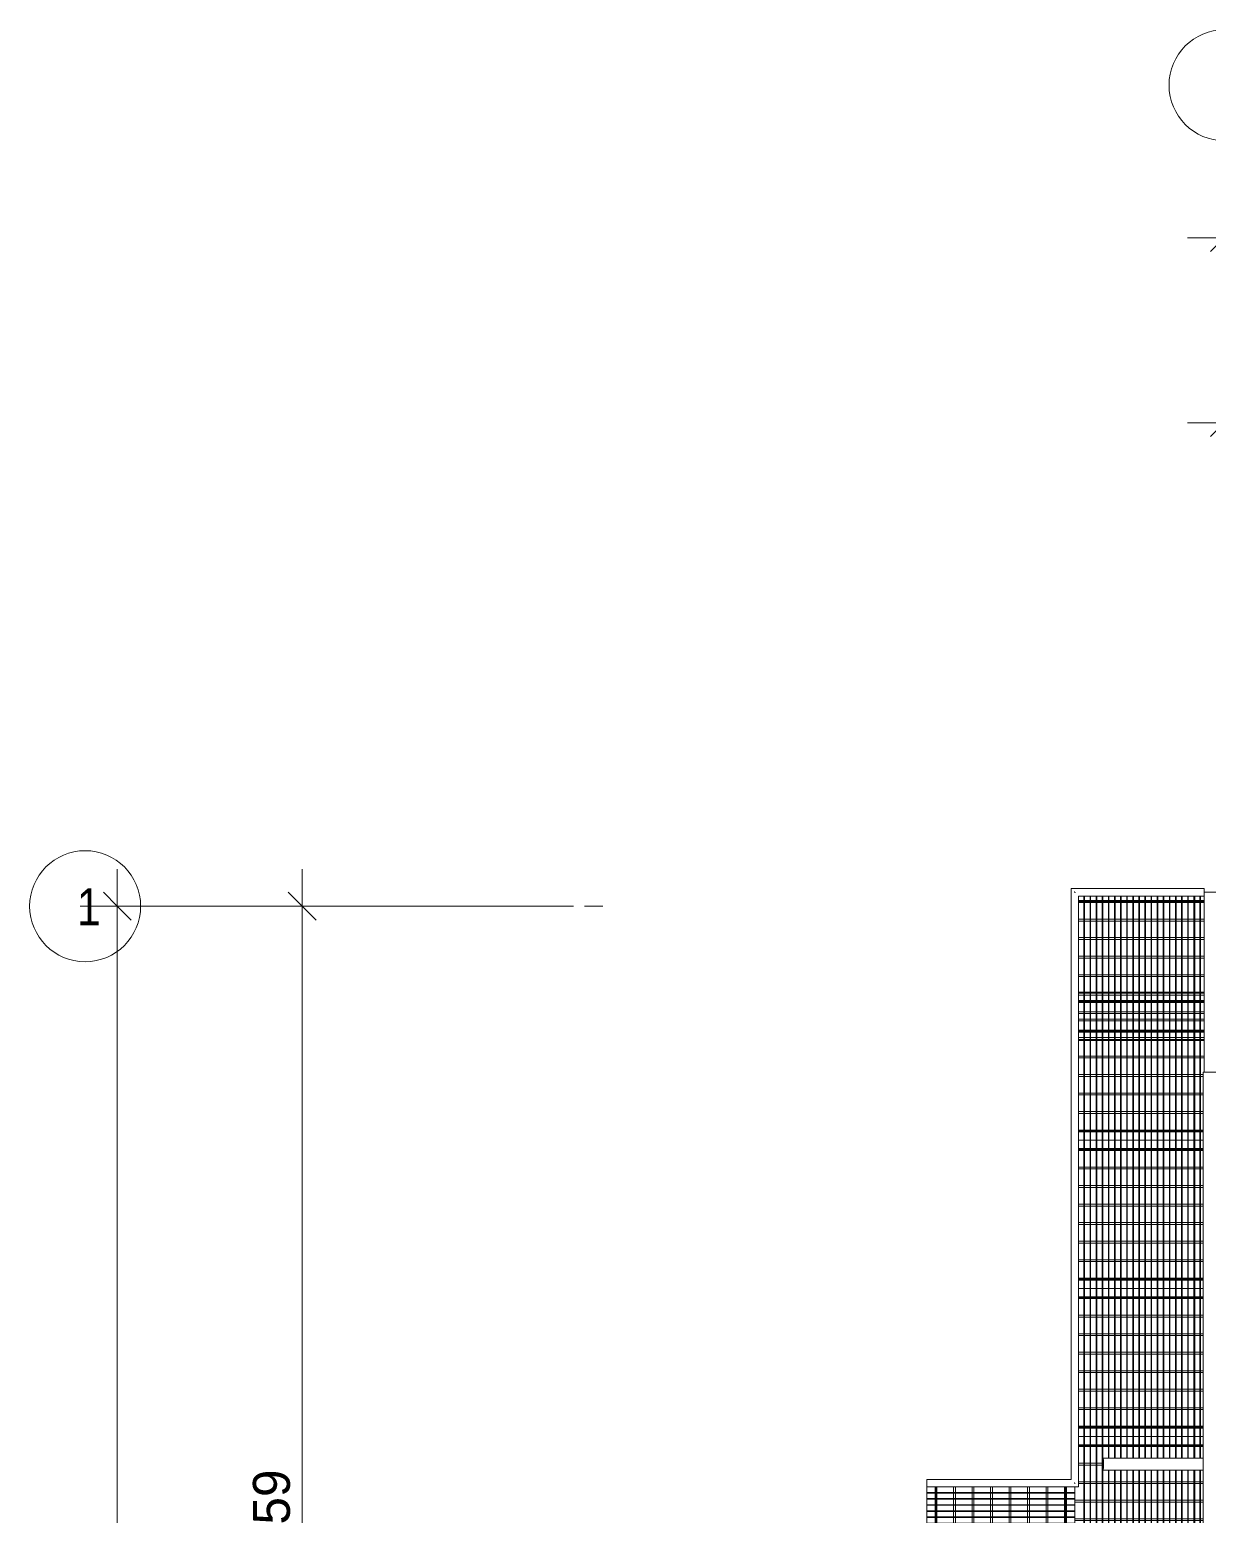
# Model space of a CAD drawing. Header units: metres. Extents: x -3 to 175, y -5 to 18.
# Drawn here: x 57.96 to 64.32, y 9.94 to 17.96 of the extents above; entities that cross this region are included whole.
import ezdxf

# ---------------------------------------------------------------- set-up
doc = ezdxf.new("R2010")
doc.units = ezdxf.units.M
doc.linetypes.add('Grid Line', pattern=[0.022225, 0.0127, -0.003175, 0.003175, -0.003175])
for name, color, linetype, lineweight in [('A-ANNO-DIMS', 7, 'Continuous', 9), ('A-ANNO-DIMS-100', 7, 'Continuous', 9), ('A-FLOR', 7, 'Continuous', 9), ('A-FLOR-HRAL', 7, 'Continuous', 9), ('A-GENM', 7, 'Continuous', 9), ('A-WALL', 7, 'Continuous', 9), ('P-PIPE', 7, 'Continuous', 9), ('S-GRID', 7, 'Continuous', 9), ('S-GRID-IDEN', 7, 'Continuous', 9)]:
    doc.layers.add(name, color=color, linetype=linetype, lineweight=lineweight)
doc.styles.add('Century Gothic_1', font='GOTHIC.TTF', dxfattribs={"height": 0.2})
doc.styles.add('Saira Condensed', font='SairaCondensed-Regular.ttf', dxfattribs={"height": 0.2})
doc.dimstyles.new('FCA_N_Cotas_E100', dxfattribs={"dimscale": 0.3048, "dimtxt": 0.208834, "dimasz": 0.492126, "dimexe": 0.656168, "dimexo": 0.656168, "dimgap": 0.032808, "dimtad": 1, "dimrnd": 0.01, "dimzin": 0, "dimdsep": 46, "dimtxsty": 'Century Gothic_1', "dimblk1": 'OBLIQUE', "dimblk2": 'OBLIQUE', "dimsah": 1, "dimcen": 0.09, "dimdle": 0.656168, "dimazin": 2, "dimtfac": 1, "dimtdec": 4, "dimtix": 1, "dimtmove": 0, "dimatfit": 3, "dimfxl": 1, "dimtvp": 1, "dimtolj": 1, "dimtzin": 0, "dimarcsym": 2})

# ---------------------------------------------------------------- blocks, each defined once
blk = doc.blocks.new('M_RVR_Grating - 0_80 x 0_70-V164-N-Cubierta 01')
at = {"layer": 'A-GENM'}
for p, q in [((0.35, 0.355), (-0.33, 0.355)), ((-0.33, 0.35), (0.35, 0.35)), ((-0.33, 0.345), (0.35, 0.345)), ((-0.3, 0.38), (-0.3, -0.4)), ((-0.3, -0.4), (-0.3, 0.38)), ((-0.297, -0.4), (-0.297, 0.38)), ((-0.267, 0.38), (-0.267, -0.4)), ((-0.264, -0.4), (-0.264, 0.38)), ((-0.234, 0.38), (-0.234, -0.4)), ((-0.231, -0.4), (-0.231, 0.38)), ((-0.201, 0.38), (-0.201, -0.4)), ((-0.198, -0.4), (-0.198, 0.38)), ((-0.168, 0.38), (-0.168, -0.4)), ((-0.165, -0.4), (-0.165, 0.38)), ((-0.135, 0.38), (-0.135, -0.4)), ((-0.132, -0.4), (-0.132, 0.38)), ((-0.102, 0.38), (-0.102, -0.4)), ((-0.099, -0.4), (-0.099, 0.38)), ((-0.069, 0.38), (-0.069, -0.4)), ((-0.066, -0.4), (-0.066, 0.38)), ((-0.036, 0.38), (-0.036, -0.4)), ((-0.033, -0.4), (-0.033, 0.38)), ((-0.003, 0.38), (-0.003, -0.4)), ((0, -0.4), (0, 0.38)), ((0.03, 0.38), (0.03, -0.4)), ((0.033, -0.4), (0.033, 0.38)), ((0.063, 0.38), (0.063, -0.4)), ((0.066, -0.4), (0.066, 0.38)), ((0.096, 0.38), (0.096, -0.4)), ((0.099, -0.4), (0.099, 0.38)), ((0.129, 0.38), (0.129, -0.4)), ((0.132, -0.4), (0.132, 0.38)), ((0.162, 0.38), (0.162, -0.4)), ((0.165, -0.4), (0.165, 0.38)), ((0.195, 0.38), (0.195, -0.4)), ((0.198, -0.4), (0.198, 0.38)), ((0.228, 0.38), (0.228, -0.4)), ((0.231, -0.4), (0.231, 0.38)), ((0.261, 0.38), (0.261, -0.4)), ((0.264, -0.4), (0.264, 0.38)), ((0.294, 0.38), (0.294, -0.4)), ((0.297, -0.4), (0.297, 0.38)), ((0.3, 0.38), (0.3, -0.4)), ((0.327, 0.38), (0.327, -0.4)), ((0.33, -0.4), (0.33, 0.38)), ((0.35, -0.4), (0.35, 0.38)), ((0.35, 0.35), (0.35, 0.38)), ((0.35, 0.255), (-0.33, 0.255)), ((-0.33, 0.245), (0.35, 0.245)), ((0.35, 0.155), (-0.33, 0.155)), ((-0.33, 0.145), (0.35, 0.145)), ((0.35, 0.055), (-0.33, 0.055)), ((-0.33, 0.045), (0.35, 0.045)), ((0.35, -0.045), (-0.33, -0.045)), ((-0.33, -0.055), (0.35, -0.055)), ((0.35, -0.145), (-0.33, -0.145)), ((-0.33, -0.155), (0.35, -0.155)), ((0.35, -0.245), (-0.33, -0.245)), ((-0.33, -0.255), (0.35, -0.255)), ((0.35, -0.345), (-0.33, -0.345)), ((0.35, -0.35), (-0.33, -0.35)), ((-0.33, -0.355), (0.35, -0.355)), ((-0.33, -0.4), (-0.3, -0.4)), ((-0.33, -0.4), (0.35, -0.4)), ((-0.3, -0.4), (-0.297, -0.4)), ((-0.267, -0.4), (-0.264, -0.4)), ((-0.234, -0.4), (-0.231, -0.4)), ((-0.201, -0.4), (-0.198, -0.4)), ((-0.168, -0.4), (-0.165, -0.4)), ((-0.135, -0.4), (-0.132, -0.4)), ((-0.102, -0.4), (-0.099, -0.4)), ((-0.069, -0.4), (-0.066, -0.4)), ((-0.036, -0.4), (-0.033, -0.4)), ((-0.003, -0.4), (0, -0.4)), ((0.03, -0.4), (0.033, -0.4)), ((0.063, -0.4), (0.066, -0.4)), ((0.096, -0.4), (0.099, -0.4)), ((0.129, -0.4), (0.132, -0.4)), ((0.162, -0.4), (0.165, -0.4)), ((0.195, -0.4), (0.198, -0.4)), ((0.228, -0.4), (0.231, -0.4)), ((0.261, -0.4), (0.264, -0.4)), ((0.294, -0.4), (0.297, -0.4)), ((0.3, -0.4), (0.35, -0.4)), ((0.327, -0.4), (0.33, -0.4)), ((0.35, -0.4), (0.35, -0.35))]:
    blk.add_line(p, q, dxfattribs=at)
blk = doc.blocks.new('M_RVR_Grating - 0_80 x 0_70-V165-N-Cubierta 01')
at = {"layer": 'A-GENM'}
for p, q in [((-0.3, 0.4), (-0.33, 0.4)), ((0.35, 0.4), (-0.33, 0.4)), ((0.35, 0.355), (-0.33, 0.355)), ((-0.33, 0.35), (0.35, 0.35)), ((-0.33, 0.345), (0.35, 0.345)), ((-0.297, 0.4), (-0.3, 0.4)), ((-0.3, 0.4), (-0.3, -0.4)), ((-0.3, -0.4), (-0.3, 0.4)), ((-0.297, -0.4), (-0.297, 0.4)), ((-0.264, 0.4), (-0.267, 0.4)), ((-0.267, 0.4), (-0.267, -0.4)), ((-0.264, -0.4), (-0.264, 0.4)), ((-0.231, 0.4), (-0.234, 0.4)), ((-0.234, 0.4), (-0.234, -0.4)), ((-0.231, -0.4), (-0.231, 0.4)), ((-0.198, 0.4), (-0.201, 0.4)), ((-0.201, 0.4), (-0.201, -0.4)), ((-0.198, -0.4), (-0.198, 0.4)), ((-0.165, 0.4), (-0.168, 0.4)), ((-0.168, 0.4), (-0.168, -0.4)), ((-0.165, -0.4), (-0.165, 0.4)), ((-0.132, 0.4), (-0.135, 0.4)), ((-0.135, 0.4), (-0.135, -0.4)), ((-0.132, -0.4), (-0.132, 0.4)), ((-0.099, 0.4), (-0.102, 0.4)), ((-0.102, 0.4), (-0.102, -0.4)), ((-0.099, -0.4), (-0.099, 0.4)), ((-0.066, 0.4), (-0.069, 0.4)), ((-0.069, 0.4), (-0.069, -0.4)), ((-0.066, -0.4), (-0.066, 0.4)), ((-0.033, 0.4), (-0.036, 0.4)), ((-0.036, 0.4), (-0.036, -0.4)), ((-0.033, -0.4), (-0.033, 0.4)), ((0, 0.4), (-0.003, 0.4)), ((-0.003, 0.4), (-0.003, -0.4)), ((0, -0.4), (0, 0.4)), ((0.033, 0.4), (0.03, 0.4)), ((0.03, 0.4), (0.03, -0.4)), ((0.033, -0.4), (0.033, 0.4)), ((0.066, 0.4), (0.063, 0.4)), ((0.063, 0.4), (0.063, -0.4)), ((0.066, -0.4), (0.066, 0.4)), ((0.099, 0.4), (0.096, 0.4)), ((0.096, 0.4), (0.096, -0.4)), ((0.099, -0.4), (0.099, 0.4)), ((0.132, 0.4), (0.129, 0.4)), ((0.129, 0.4), (0.129, -0.4)), ((0.132, -0.4), (0.132, 0.4)), ((0.165, 0.4), (0.162, 0.4)), ((0.162, 0.4), (0.162, -0.4)), ((0.165, -0.4), (0.165, 0.4)), ((0.198, 0.4), (0.195, 0.4)), ((0.195, 0.4), (0.195, -0.4)), ((0.198, -0.4), (0.198, 0.4)), ((0.231, 0.4), (0.228, 0.4)), ((0.228, 0.4), (0.228, -0.4)), ((0.231, -0.4), (0.231, 0.4)), ((0.264, 0.4), (0.261, 0.4)), ((0.261, 0.4), (0.261, -0.4)), ((0.264, -0.4), (0.264, 0.4)), ((0.297, 0.4), (0.294, 0.4)), ((0.294, 0.4), (0.294, -0.4)), ((0.297, -0.4), (0.297, 0.4)), ((0.35, 0.4), (0.3, 0.4)), ((0.3, 0.4), (0.3, -0.4)), ((0.33, 0.4), (0.327, 0.4)), ((0.327, 0.4), (0.327, -0.4)), ((0.33, -0.4), (0.33, 0.4)), ((0.35, -0.0324), (0.35, 0.4)), ((0.35, 0.35), (0.35, 0.4)), ((0.35, 0.255), (-0.33, 0.255)), ((-0.33, 0.245), (0.35, 0.245)), ((0.35, 0.155), (-0.33, 0.155)), ((-0.33, 0.145), (0.35, 0.145)), ((0.35, 0.055), (-0.33, 0.055)), ((-0.33, 0.045), (0.35, 0.045)), ((0.3449, -0.045), (-0.33, -0.045)), ((-0.33, -0.055), (0.3449, -0.055)), ((0.3449, -0.145), (-0.33, -0.145)), ((-0.33, -0.155), (0.3449, -0.155)), ((0.3449, -0.245), (-0.33, -0.245)), ((-0.33, -0.255), (0.3449, -0.255)), ((0.3449, -0.345), (-0.33, -0.345)), ((0.3449, -0.35), (-0.33, -0.35)), ((-0.33, -0.355), (0.3449, -0.355)), ((-0.33, -0.4), (-0.3, -0.4)), ((-0.33, -0.4), (0.3449, -0.4)), ((-0.3, -0.4), (-0.297, -0.4)), ((-0.267, -0.4), (-0.264, -0.4)), ((-0.234, -0.4), (-0.231, -0.4)), ((-0.201, -0.4), (-0.198, -0.4)), ((-0.168, -0.4), (-0.165, -0.4)), ((-0.135, -0.4), (-0.132, -0.4)), ((-0.102, -0.4), (-0.099, -0.4)), ((-0.069, -0.4), (-0.066, -0.4)), ((-0.036, -0.4), (-0.033, -0.4)), ((-0.003, -0.4), (0, -0.4)), ((0.03, -0.4), (0.033, -0.4)), ((0.063, -0.4), (0.066, -0.4)), ((0.096, -0.4), (0.099, -0.4)), ((0.129, -0.4), (0.132, -0.4)), ((0.162, -0.4), (0.165, -0.4)), ((0.195, -0.4), (0.198, -0.4)), ((0.228, -0.4), (0.231, -0.4)), ((0.261, -0.4), (0.264, -0.4)), ((0.294, -0.4), (0.297, -0.4)), ((0.3, -0.4), (0.3449, -0.4)), ((0.327, -0.4), (0.33, -0.4))]:
    blk.add_line(p, q, dxfattribs=at)
blk = doc.blocks.new('M_RVR_Grating - 0_80 x 0_70-V157-N-Cubierta 01')
at = {"layer": 'A-GENM'}
for p, q in [((-0.3, 0.4), (-0.33, 0.4)), ((0.3449, 0.4), (-0.33, 0.4)), ((0.3449, 0.355), (-0.33, 0.355)), ((-0.33, 0.35), (0.3449, 0.35)), ((-0.33, 0.345), (0.3449, 0.345)), ((-0.3, 0.4), (-0.3, -0.4)), ((-0.297, 0.4), (-0.3, 0.4)), ((-0.3, -0.4), (-0.3, 0.4)), ((-0.297, -0.4), (-0.297, 0.4)), ((-0.267, 0.4), (-0.267, -0.4)), ((-0.264, 0.4), (-0.267, 0.4)), ((-0.264, -0.4), (-0.264, 0.4)), ((-0.234, 0.4), (-0.234, -0.4)), ((-0.231, 0.4), (-0.234, 0.4)), ((-0.231, -0.4), (-0.231, 0.4)), ((-0.201, 0.4), (-0.201, -0.4)), ((-0.198, 0.4), (-0.201, 0.4)), ((-0.198, -0.4), (-0.198, 0.4)), ((-0.168, 0.4), (-0.168, -0.4)), ((-0.165, 0.4), (-0.168, 0.4)), ((-0.165, -0.4), (-0.165, 0.4)), ((-0.135, 0.4), (-0.135, -0.4)), ((-0.132, 0.4), (-0.135, 0.4)), ((-0.132, -0.4), (-0.132, 0.4)), ((-0.102, 0.4), (-0.102, -0.4)), ((-0.099, 0.4), (-0.102, 0.4)), ((-0.099, -0.4), (-0.099, 0.4)), ((-0.069, 0.4), (-0.069, -0.4)), ((-0.066, 0.4), (-0.069, 0.4)), ((-0.066, -0.4), (-0.066, 0.4)), ((-0.036, 0.4), (-0.036, -0.4)), ((-0.033, 0.4), (-0.036, 0.4)), ((-0.033, -0.4), (-0.033, 0.4)), ((-0.003, 0.4), (-0.003, -0.4)), ((0, 0.4), (-0.003, 0.4)), ((0, -0.4), (0, 0.4)), ((0.03, 0.4), (0.03, -0.4)), ((0.033, 0.4), (0.03, 0.4)), ((0.033, -0.4), (0.033, 0.4)), ((0.063, 0.4), (0.063, -0.4)), ((0.066, 0.4), (0.063, 0.4)), ((0.066, -0.4), (0.066, 0.4)), ((0.096, 0.4), (0.096, -0.4)), ((0.099, 0.4), (0.096, 0.4)), ((0.099, -0.4), (0.099, 0.4)), ((0.129, 0.4), (0.129, -0.4)), ((0.132, 0.4), (0.129, 0.4)), ((0.132, -0.4), (0.132, 0.4)), ((0.162, 0.4), (0.162, -0.4)), ((0.165, 0.4), (0.162, 0.4)), ((0.165, -0.4), (0.165, 0.4)), ((0.195, 0.4), (0.195, -0.4)), ((0.198, 0.4), (0.195, 0.4)), ((0.198, -0.4), (0.198, 0.4)), ((0.228, 0.4), (0.228, -0.4)), ((0.231, 0.4), (0.228, 0.4)), ((0.231, -0.4), (0.231, 0.4)), ((0.261, 0.4), (0.261, -0.4)), ((0.264, 0.4), (0.261, 0.4)), ((0.264, -0.4), (0.264, 0.4)), ((0.294, 0.4), (0.294, -0.4)), ((0.297, 0.4), (0.294, 0.4)), ((0.297, -0.4), (0.297, 0.4)), ((0.3, 0.4), (0.3, -0.4)), ((0.3449, 0.4), (0.3, 0.4)), ((0.327, 0.4), (0.327, -0.4)), ((0.33, 0.4), (0.327, 0.4)), ((0.33, -0.4), (0.33, 0.4)), ((0.3449, 0.255), (-0.33, 0.255)), ((-0.33, 0.245), (0.3449, 0.245)), ((0.3449, 0.155), (-0.33, 0.155)), ((-0.33, 0.145), (0.3449, 0.145)), ((0.3449, 0.055), (-0.33, 0.055)), ((-0.33, 0.045), (0.3449, 0.045)), ((0.3449, -0.045), (-0.33, -0.045)), ((-0.33, -0.055), (0.3449, -0.055)), ((0.3449, -0.145), (-0.33, -0.145)), ((-0.33, -0.155), (0.3449, -0.155)), ((0.3449, -0.245), (-0.33, -0.245)), ((-0.33, -0.255), (0.3449, -0.255)), ((0.3449, -0.345), (-0.33, -0.345)), ((0.3449, -0.35), (-0.33, -0.35)), ((-0.33, -0.355), (0.3449, -0.355)), ((-0.33, -0.4), (-0.3, -0.4)), ((-0.33, -0.4), (0.3449, -0.4)), ((-0.3, -0.4), (-0.297, -0.4)), ((-0.267, -0.4), (-0.264, -0.4)), ((-0.234, -0.4), (-0.231, -0.4)), ((-0.201, -0.4), (-0.198, -0.4)), ((-0.168, -0.4), (-0.165, -0.4)), ((-0.135, -0.4), (-0.132, -0.4)), ((-0.102, -0.4), (-0.099, -0.4)), ((-0.069, -0.4), (-0.066, -0.4)), ((-0.036, -0.4), (-0.033, -0.4)), ((-0.003, -0.4), (0, -0.4)), ((0.03, -0.4), (0.033, -0.4)), ((0.063, -0.4), (0.066, -0.4)), ((0.096, -0.4), (0.099, -0.4)), ((0.129, -0.4), (0.132, -0.4)), ((0.162, -0.4), (0.165, -0.4)), ((0.195, -0.4), (0.198, -0.4)), ((0.228, -0.4), (0.231, -0.4)), ((0.261, -0.4), (0.264, -0.4)), ((0.294, -0.4), (0.297, -0.4)), ((0.3, -0.4), (0.3449, -0.4)), ((0.327, -0.4), (0.33, -0.4))]:
    blk.add_line(p, q, dxfattribs=at)
blk = doc.blocks.new('M_RVR_Grating - 0_80 x 0_70-V166-N-Cubierta 01')
at = {"layer": 'A-GENM'}
for p, q in [((-0.3, 0.4), (-0.33, 0.4)), ((0.3449, 0.4), (-0.33, 0.4)), ((0.3449, 0.355), (-0.33, 0.355)), ((-0.33, 0.35), (0.3449, 0.35)), ((-0.33, 0.345), (0.3449, 0.345)), ((-0.3, 0.4), (-0.3, -0.4)), ((-0.297, 0.4), (-0.3, 0.4)), ((-0.3, -0.4), (-0.3, 0.4)), ((-0.297, -0.4), (-0.297, 0.4)), ((-0.267, 0.4), (-0.267, -0.4)), ((-0.264, 0.4), (-0.267, 0.4)), ((-0.264, -0.4), (-0.264, 0.4)), ((-0.234, 0.4), (-0.234, -0.4)), ((-0.231, 0.4), (-0.234, 0.4)), ((-0.231, -0.4), (-0.231, 0.4)), ((-0.201, 0.4), (-0.201, -0.4)), ((-0.198, 0.4), (-0.201, 0.4)), ((-0.198, 0.2775), (-0.198, 0.4)), ((-0.168, 0.4), (-0.168, 0.2823)), ((-0.165, 0.4), (-0.168, 0.4)), ((-0.165, 0.2822), (-0.165, 0.4)), ((-0.135, 0.4), (-0.135, 0.2822)), ((-0.132, 0.4), (-0.135, 0.4)), ((-0.132, 0.2822), (-0.132, 0.4)), ((-0.102, 0.4), (-0.102, 0.2821)), ((-0.099, 0.4), (-0.102, 0.4)), ((-0.099, 0.2819), (-0.099, 0.4)), ((-0.069, 0.4), (-0.069, 0.282)), ((-0.066, 0.4), (-0.069, 0.4)), ((-0.066, 0.282), (-0.066, 0.4)), ((-0.036, 0.4), (-0.036, 0.2821)), ((-0.033, 0.4), (-0.036, 0.4)), ((-0.033, 0.2821), (-0.033, 0.4)), ((-0.003, 0.4), (-0.003, 0.2822)), ((0, 0.4), (-0.003, 0.4)), ((0, 0.2822), (0, 0.4)), ((0.03, 0.4), (0.03, 0.2822)), ((0.033, 0.4), (0.03, 0.4)), ((0.033, 0.2822), (0.033, 0.4)), ((0.063, 0.4), (0.063, 0.2821)), ((0.066, 0.4), (0.063, 0.4)), ((0.066, 0.2821), (0.066, 0.4)), ((0.096, 0.4), (0.096, 0.2818)), ((0.099, 0.4), (0.096, 0.4)), ((0.099, 0.2818), (0.099, 0.4)), ((0.129, 0.4), (0.129, 0.2819)), ((0.132, 0.4), (0.129, 0.4)), ((0.132, 0.282), (0.132, 0.4)), ((0.162, 0.4), (0.162, 0.2821)), ((0.165, 0.4), (0.162, 0.4)), ((0.165, 0.2821), (0.165, 0.4)), ((0.195, 0.4), (0.195, 0.2822)), ((0.198, 0.4), (0.195, 0.4)), ((0.198, 0.2822), (0.198, 0.4)), ((0.228, 0.4), (0.228, 0.2823)), ((0.231, 0.4), (0.228, 0.4)), ((0.231, 0.2823), (0.231, 0.4)), ((0.261, 0.4), (0.261, 0.2821)), ((0.264, 0.4), (0.261, 0.4)), ((0.264, 0.2821), (0.264, 0.4)), ((0.294, 0.4), (0.294, 0.2823)), ((0.297, 0.4), (0.294, 0.4)), ((0.297, 0.2823), (0.297, 0.4)), ((0.3, 0.4), (0.3, 0.2823)), ((0.3449, 0.4), (0.3, 0.4)), ((0.327, 0.4), (0.327, 0.2823)), ((0.33, 0.4), (0.327, 0.4)), ((0.33, 0.2823), (0.33, 0.4)), ((-0.1996, 0.255), (-0.33, 0.255)), ((-0.33, 0.245), (-0.1997, 0.245)), ((-0.198, -0.4), (-0.198, 0.2228)), ((-0.168, 0.2174), (-0.168, -0.4)), ((-0.165, -0.4), (-0.165, 0.2174)), ((-0.135, 0.2174), (-0.135, -0.4)), ((-0.132, -0.4), (-0.132, 0.2175)), ((-0.102, 0.2175), (-0.102, -0.4)), ((-0.099, -0.4), (-0.099, 0.2175)), ((-0.069, 0.2178), (-0.069, -0.4)), ((-0.066, -0.4), (-0.066, 0.2178)), ((-0.036, 0.2177), (-0.036, -0.4)), ((-0.033, -0.4), (-0.033, 0.2177)), ((-0.003, 0.2177), (-0.003, -0.4)), ((0, -0.4), (0, 0.2177)), ((0.03, 0.2174), (0.03, -0.4)), ((0.033, -0.4), (0.033, 0.2174)), ((0.063, 0.2177), (0.063, -0.4)), ((0.066, -0.4), (0.066, 0.2177)), ((0.096, 0.2177), (0.096, -0.4)), ((0.099, -0.4), (0.099, 0.2177)), ((0.129, 0.2179), (0.129, -0.4)), ((0.132, -0.4), (0.132, 0.218)), ((0.162, 0.2177), (0.162, -0.4)), ((0.165, -0.4), (0.165, 0.2177)), ((0.195, 0.2176), (0.195, -0.4)), ((0.198, -0.4), (0.198, 0.2176)), ((0.228, 0.2175), (0.228, -0.4)), ((0.231, -0.4), (0.231, 0.2175)), ((0.261, 0.2175), (0.261, -0.4)), ((0.264, -0.4), (0.264, 0.2175)), ((0.294, 0.2175), (0.294, -0.4)), ((0.297, -0.4), (0.297, 0.2175)), ((0.3, 0.2175), (0.3, -0.4)), ((0.327, 0.2176), (0.327, -0.4)), ((0.33, -0.4), (0.33, 0.2176)), ((-0.35, 0.127), (-0.35, -0.4)), ((0.3449, 0.155), (-0.33, 0.155)), ((-0.33, 0.145), (0.3449, 0.145)), ((0.3449, 0.055), (-0.35, 0.055)), ((-0.35, 0.045), (0.3449, 0.045)), ((0.3449, -0.045), (-0.35, -0.045)), ((-0.35, -0.055), (0.3449, -0.055)), ((0.3449, -0.145), (-0.35, -0.145)), ((-0.35, -0.155), (0.3449, -0.155)), ((0.3449, -0.245), (-0.35, -0.245)), ((-0.35, -0.255), (0.3449, -0.255)), ((0.3449, -0.345), (-0.35, -0.345)), ((0.3449, -0.35), (-0.35, -0.35)), ((-0.35, -0.35), (-0.35, -0.4)), ((-0.35, -0.355), (0.3449, -0.355)), ((-0.35, -0.4), (-0.3, -0.4)), ((-0.35, -0.4), (0.3449, -0.4)), ((-0.3, -0.4), (-0.297, -0.4)), ((-0.267, -0.4), (-0.264, -0.4)), ((-0.234, -0.4), (-0.231, -0.4)), ((-0.201, -0.4), (-0.198, -0.4)), ((-0.168, -0.4), (-0.165, -0.4)), ((-0.135, -0.4), (-0.132, -0.4)), ((-0.102, -0.4), (-0.099, -0.4)), ((-0.069, -0.4), (-0.066, -0.4)), ((-0.036, -0.4), (-0.033, -0.4)), ((-0.003, -0.4), (0, -0.4)), ((0.03, -0.4), (0.033, -0.4)), ((0.063, -0.4), (0.066, -0.4)), ((0.096, -0.4), (0.099, -0.4)), ((0.129, -0.4), (0.132, -0.4)), ((0.162, -0.4), (0.165, -0.4)), ((0.195, -0.4), (0.198, -0.4)), ((0.228, -0.4), (0.231, -0.4)), ((0.261, -0.4), (0.264, -0.4)), ((0.294, -0.4), (0.297, -0.4)), ((0.3, -0.4), (0.3449, -0.4)), ((0.327, -0.4), (0.33, -0.4))]:
    blk.add_line(p, q, dxfattribs=at)
blk = doc.blocks.new('M_RVR_Grating - 0_80 x 0_70-V167-N-Cubierta 01')
at = {"layer": 'A-GENM'}
for p, q in [((-0.3, 0.4), (-0.33, 0.4)), ((0.3449, 0.4), (-0.33, 0.4)), ((0.3449, 0.355), (-0.33, 0.355)), ((-0.33, 0.35), (0.3449, 0.35)), ((-0.33, 0.345), (0.3449, 0.345)), ((-0.297, 0.4), (-0.3, 0.4)), ((-0.3, 0.4), (-0.3, -0.4)), ((-0.3, -0.4), (-0.3, 0.4)), ((-0.297, -0.4), (-0.297, 0.4)), ((-0.264, 0.4), (-0.267, 0.4)), ((-0.267, 0.4), (-0.267, -0.4)), ((-0.264, -0.4), (-0.264, 0.4)), ((-0.231, 0.4), (-0.234, 0.4)), ((-0.234, 0.4), (-0.234, -0.4)), ((-0.231, -0.4), (-0.231, 0.4)), ((-0.198, 0.4), (-0.201, 0.4)), ((-0.201, 0.4), (-0.201, -0.4)), ((-0.198, -0.4), (-0.198, 0.4)), ((-0.165, 0.4), (-0.168, 0.4)), ((-0.168, 0.4), (-0.168, -0.4)), ((-0.165, -0.4), (-0.165, 0.4)), ((-0.132, 0.4), (-0.135, 0.4)), ((-0.135, 0.4), (-0.135, -0.4)), ((-0.132, -0.4), (-0.132, 0.4)), ((-0.099, 0.4), (-0.102, 0.4)), ((-0.102, 0.4), (-0.102, -0.4)), ((-0.099, -0.4), (-0.099, 0.4)), ((-0.066, 0.4), (-0.069, 0.4)), ((-0.069, 0.4), (-0.069, -0.4)), ((-0.066, -0.4), (-0.066, 0.4)), ((-0.033, 0.4), (-0.036, 0.4)), ((-0.036, 0.4), (-0.036, -0.4)), ((-0.033, -0.4), (-0.033, 0.4)), ((0, 0.4), (-0.003, 0.4)), ((-0.003, 0.4), (-0.003, -0.4)), ((0, -0.4), (0, 0.4)), ((0.033, 0.4), (0.03, 0.4)), ((0.03, 0.4), (0.03, -0.4)), ((0.033, -0.4), (0.033, 0.4)), ((0.066, 0.4), (0.063, 0.4)), ((0.063, 0.4), (0.063, -0.4)), ((0.066, -0.4), (0.066, 0.4)), ((0.099, 0.4), (0.096, 0.4)), ((0.096, 0.4), (0.096, -0.4)), ((0.099, -0.4), (0.099, 0.4)), ((0.132, 0.4), (0.129, 0.4)), ((0.129, 0.4), (0.129, -0.4)), ((0.132, -0.4), (0.132, 0.4)), ((0.165, 0.4), (0.162, 0.4)), ((0.162, 0.4), (0.162, -0.4)), ((0.165, -0.4), (0.165, 0.4)), ((0.198, 0.4), (0.195, 0.4)), ((0.195, 0.4), (0.195, -0.4)), ((0.198, -0.4), (0.198, 0.4)), ((0.231, 0.4), (0.228, 0.4)), ((0.228, 0.4), (0.228, -0.4)), ((0.231, -0.4), (0.231, 0.4)), ((0.264, 0.4), (0.261, 0.4)), ((0.261, 0.4), (0.261, -0.4)), ((0.264, -0.4), (0.264, 0.4)), ((0.297, 0.4), (0.294, 0.4)), ((0.294, 0.4), (0.294, -0.4)), ((0.297, -0.4), (0.297, 0.4)), ((0.3449, 0.4), (0.3, 0.4)), ((0.3, 0.4), (0.3, -0.4)), ((0.33, 0.4), (0.327, 0.4)), ((0.327, 0.4), (0.327, -0.4)), ((0.33, -0.4), (0.33, 0.4)), ((0.3449, 0.255), (-0.33, 0.255)), ((-0.33, 0.245), (0.3449, 0.245)), ((0.3449, 0.155), (-0.33, 0.155)), ((-0.33, 0.145), (0.3449, 0.145)), ((0.3449, 0.055), (-0.33, 0.055)), ((-0.33, 0.045), (0.3449, 0.045)), ((0.3449, -0.045), (-0.33, -0.045)), ((-0.33, -0.055), (0.3449, -0.055)), ((0.3449, -0.145), (-0.33, -0.145)), ((-0.33, -0.155), (0.3449, -0.155)), ((0.3449, -0.245), (-0.33, -0.245)), ((-0.33, -0.255), (0.3449, -0.255)), ((0.3449, -0.345), (-0.33, -0.345)), ((0.3449, -0.35), (-0.33, -0.35)), ((-0.33, -0.355), (0.3449, -0.355)), ((-0.33, -0.4), (-0.3, -0.4)), ((-0.33, -0.4), (0.3449, -0.4)), ((-0.3, -0.4), (-0.297, -0.4)), ((-0.267, -0.4), (-0.264, -0.4)), ((-0.234, -0.4), (-0.231, -0.4)), ((-0.201, -0.4), (-0.198, -0.4)), ((-0.168, -0.4), (-0.165, -0.4)), ((-0.135, -0.4), (-0.132, -0.4)), ((-0.102, -0.4), (-0.099, -0.4)), ((-0.069, -0.4), (-0.066, -0.4)), ((-0.036, -0.4), (-0.033, -0.4)), ((-0.003, -0.4), (0, -0.4)), ((0.03, -0.4), (0.033, -0.4)), ((0.063, -0.4), (0.066, -0.4)), ((0.096, -0.4), (0.099, -0.4)), ((0.129, -0.4), (0.132, -0.4)), ((0.162, -0.4), (0.165, -0.4)), ((0.195, -0.4), (0.198, -0.4)), ((0.228, -0.4), (0.231, -0.4)), ((0.261, -0.4), (0.264, -0.4)), ((0.294, -0.4), (0.297, -0.4)), ((0.3, -0.4), (0.3449, -0.4)), ((0.327, -0.4), (0.33, -0.4))]:
    blk.add_line(p, q, dxfattribs=at)
blk = doc.blocks.new('M_RVR_Grating - 0_80 x 0_70-V173-N-Cubierta 01')
at = {"layer": 'A-GENM'}
for p, q in [((-0.3, 0.4), (-0.33, 0.4)), ((0.35, 0.4), (-0.33, 0.4)), ((0.35, 0.355), (-0.33, 0.355)), ((-0.33, 0.35), (0.35, 0.35)), ((-0.33, 0.345), (0.35, 0.345)), ((-0.297, 0.4), (-0.3, 0.4)), ((-0.3, 0.4), (-0.3, -0.4)), ((-0.3, -0.4), (-0.3, 0.4)), ((-0.297, -0.4), (-0.297, 0.4)), ((-0.264, 0.4), (-0.267, 0.4)), ((-0.267, 0.4), (-0.267, -0.4)), ((-0.264, -0.4), (-0.264, 0.4)), ((-0.231, 0.4), (-0.234, 0.4)), ((-0.234, 0.4), (-0.234, -0.4)), ((-0.231, -0.4), (-0.231, 0.4)), ((-0.198, 0.4), (-0.201, 0.4)), ((-0.201, 0.4), (-0.201, -0.4)), ((-0.198, -0.4), (-0.198, 0.4)), ((-0.165, 0.4), (-0.168, 0.4)), ((-0.168, 0.4), (-0.168, -0.4)), ((-0.165, -0.4), (-0.165, 0.4)), ((-0.132, 0.4), (-0.135, 0.4)), ((-0.135, 0.4), (-0.135, -0.4)), ((-0.132, -0.4), (-0.132, 0.4)), ((-0.099, 0.4), (-0.102, 0.4)), ((-0.102, 0.4), (-0.102, -0.4)), ((-0.099, -0.4), (-0.099, 0.4)), ((-0.066, 0.4), (-0.069, 0.4)), ((-0.069, 0.4), (-0.069, -0.4)), ((-0.066, -0.4), (-0.066, 0.4)), ((-0.033, 0.4), (-0.036, 0.4)), ((-0.036, 0.4), (-0.036, -0.4)), ((-0.033, -0.4), (-0.033, 0.4)), ((0, 0.4), (-0.003, 0.4)), ((-0.003, 0.4), (-0.003, -0.4)), ((0, -0.4), (0, 0.4)), ((0.033, 0.4), (0.03, 0.4)), ((0.03, 0.4), (0.03, -0.4)), ((0.033, -0.4), (0.033, 0.4)), ((0.066, 0.4), (0.063, 0.4)), ((0.063, 0.4), (0.063, -0.4)), ((0.066, -0.4), (0.066, 0.4)), ((0.099, 0.4), (0.096, 0.4)), ((0.096, 0.4), (0.096, -0.4)), ((0.099, -0.4), (0.099, 0.4)), ((0.132, 0.4), (0.129, 0.4)), ((0.129, 0.4), (0.129, -0.4)), ((0.132, -0.4), (0.132, 0.4)), ((0.165, 0.4), (0.162, 0.4)), ((0.162, 0.4), (0.162, -0.4)), ((0.165, -0.4), (0.165, 0.4)), ((0.198, 0.4), (0.195, 0.4)), ((0.195, 0.4), (0.195, -0.4)), ((0.198, -0.4), (0.198, 0.4)), ((0.231, 0.4), (0.228, 0.4)), ((0.228, 0.4), (0.228, -0.4)), ((0.231, -0.4), (0.231, 0.4)), ((0.264, 0.4), (0.261, 0.4)), ((0.261, 0.4), (0.261, -0.4)), ((0.264, -0.4), (0.264, 0.4)), ((0.297, 0.4), (0.294, 0.4)), ((0.294, 0.4), (0.294, -0.4)), ((0.297, -0.4), (0.297, 0.4)), ((0.35, 0.4), (0.3, 0.4)), ((0.3, 0.4), (0.3, -0.4)), ((0.33, 0.4), (0.327, 0.4)), ((0.327, 0.4), (0.327, -0.4)), ((0.33, -0.4), (0.33, 0.4)), ((0.35, -0.4), (0.35, 0.4)), ((0.35, 0.35), (0.35, 0.4)), ((0.35, 0.255), (-0.33, 0.255)), ((-0.33, 0.245), (0.35, 0.245)), ((0.35, 0.155), (-0.33, 0.155)), ((-0.33, 0.145), (0.35, 0.145)), ((0.35, 0.055), (-0.33, 0.055)), ((-0.33, 0.045), (0.35, 0.045)), ((0.35, -0.045), (-0.33, -0.045)), ((-0.33, -0.055), (0.35, -0.055)), ((0.35, -0.145), (-0.33, -0.145)), ((-0.33, -0.155), (0.35, -0.155)), ((0.35, -0.245), (-0.33, -0.245)), ((-0.33, -0.255), (0.35, -0.255)), ((0.35, -0.345), (-0.33, -0.345)), ((0.35, -0.35), (-0.33, -0.35)), ((-0.33, -0.355), (0.35, -0.355)), ((-0.33, -0.4), (-0.3, -0.4)), ((-0.33, -0.4), (0.35, -0.4)), ((-0.3, -0.4), (-0.297, -0.4)), ((-0.267, -0.4), (-0.264, -0.4)), ((-0.234, -0.4), (-0.231, -0.4)), ((-0.201, -0.4), (-0.198, -0.4)), ((-0.168, -0.4), (-0.165, -0.4)), ((-0.135, -0.4), (-0.132, -0.4)), ((-0.102, -0.4), (-0.099, -0.4)), ((-0.069, -0.4), (-0.066, -0.4)), ((-0.036, -0.4), (-0.033, -0.4)), ((-0.003, -0.4), (0, -0.4)), ((0.03, -0.4), (0.033, -0.4)), ((0.063, -0.4), (0.066, -0.4)), ((0.096, -0.4), (0.099, -0.4)), ((0.129, -0.4), (0.132, -0.4)), ((0.162, -0.4), (0.165, -0.4)), ((0.195, -0.4), (0.198, -0.4)), ((0.228, -0.4), (0.231, -0.4)), ((0.261, -0.4), (0.264, -0.4)), ((0.294, -0.4), (0.297, -0.4)), ((0.3, -0.4), (0.35, -0.4)), ((0.327, -0.4), (0.33, -0.4)), ((0.35, -0.4), (0.35, -0.35))]:
    blk.add_line(p, q, dxfattribs=at)
blk = doc.blocks.new('Top Rail Type - Top Rail_Internal_-2836900-N-Cubierta 01')
at = {"layer": 'A-FLOR-HRAL'}
for p, q in [((-6.7456, 13.3228), (-6.7456, 10.1298)), ((-6.0256, 13.3228), (-6.7456, 13.3228)), ((-6.7056, 10.0898), (-6.7056, 13.2828)), ((-6.7056, 13.2828), (-6.0256, 13.2828)), ((-6.0256, 13.3004), (-6.0256, 13.3051)), ((-6.7456, 10.1298), (-7.5256, 10.1298)), ((-7.5256, 10.1122), (-7.5256, 10.1075)), ((-7.5256, 10.0898), (-6.7056, 10.0898))]:
    blk.add_line(p, q, dxfattribs=at)
for points in [[(-6.7232, 13.3005), (-6.7236, 13.3008), (-6.7244, 13.3016), (-6.7256, 13.3028), (-6.7268, 13.304), (-6.7276, 13.3048), (-6.7279, 13.3051)], [(-6.7232, 10.1075), (-6.7236, 10.1078), (-6.7244, 10.1086), (-6.7256, 10.1098), (-6.7268, 10.111), (-6.7276, 10.1118), (-6.7279, 10.1122)]]:
    blk.add_open_spline(points, degree=3, knots=[0.46272837, 0.46272837, 0.46272837, 0.46272837, 0.47916667, 0.5, 0.52083333, 0.53727163, 0.53727163, 0.53727163, 0.53727163], dxfattribs=at)
blk = doc.blocks.new('Top Rail Type - Top Rail_Internal_-V175-N-Cubierta 01')
at = {"layer": 'A-FLOR-HRAL'}
for p, q in [((-6.7456, 13.3228), (-6.0256, 13.3228)), ((-6.7456, 10.1298), (-6.7456, 13.3228)), ((-6.0256, 13.3228), (-6.0256, 13.2828)), ((-6.7056, 13.2828), (-6.0256, 13.2828)), ((-6.7056, 10.0898), (-6.7056, 13.2828)), ((-7.5256, 10.1298), (-7.5256, 10.0898)), ((-7.5256, 10.1298), (-6.7456, 10.1298)), ((-7.5256, 10.0898), (-6.7056, 10.0898))]:
    blk.add_line(p, q, dxfattribs=at)
blk = doc.blocks.new('M_Tramo tube Alim-01 - M_Tramo tube Alim-01-V182-N-Cubierta 01')
at = {"layer": 'P-PIPE', "flags": 128}
for points in [[(-0.065, -2.3683), (-0.065, -2.4026), (-0.065, -2.4561), (-0.065, -2.5106), (-0.065, -2.566), (-0.065, -2.6222), (-0.065, -2.679), (-0.065, -2.7364), (-0.065, -2.7943), (-0.065, -2.8526), (-0.065, -2.91)], [(0, -2.91), (0, -2.8514), (0, -2.7931), (0, -2.7352), (0, -2.6778), (0, -2.621), (0, -2.5649), (0, -2.5096), (0, -2.4551), (0, -2.4015), (0, -2.3683)]]:
    blk.add_lwpolyline(points, dxfattribs=at)
at = {"layer": 'P-PIPE'}
for start_param, end_param in [(1.570796, 4.712389), (4.974188, 7.853982), (4.712389, 4.938713)]:
    blk.add_ellipse((-0.0325, -2.91), major_axis=(0.0325, 0), ratio=0.091457, start_param=start_param, end_param=end_param, dxfattribs=at)
blk = doc.blocks.new('Grid - 3mm-1144979-N-Cubierta 01')
at = {"layer": 'S-GRID-IDEN', "color": 253, "true_color": 0xaaaaaa}
blk.add_circle((0, 0), 0.003, dxfattribs=at)
blk = doc.blocks.new('DIMBLOCK9-N-Cubierta 01')
at = {"layer": 'A-ANNO-DIMS-100'}
for p, q in [((64.4169, 15.8402), (64.4169, 16.0402)), ((69.4498, 15.8402), (69.4498, 16.0402)), ((64.2169, 15.8402), (69.4498, 15.8402)), ((64.4169, 15.8402), (64.4169, 15.0242)), ((69.4498, 15.8402), (69.4498, 15.0242))]:
    blk.add_line(p, q, dxfattribs=at)
at = {"layer": 'A-ANNO-DIMS-100', "lineweight": 35}
for p, q in [((64.4169, 15.8402), (64.4919, 15.9152)), ((69.4498, 15.8402), (69.5248, 15.9152)), ((64.4169, 15.8402), (64.3419, 15.7652)), ((69.4498, 15.8402), (69.3748, 15.7652))]:
    blk.add_line(p, q, dxfattribs=at)
at = {"layer": 'A-ANNO-DIMS-100', "color": 0, "insert": (66.6615, 16.1066), "char_height": 0.2, "width": 0.652357, "attachment_point": 1, "line_spacing_factor": 0.984502, "style": 'Century Gothic_1'}
blk.add_mtext('5.03', dxfattribs=at)
blk = doc.blocks.new('_Oblique')
at = {"color": 0, "linetype": 'ByBlock', "lineweight": -2}
blk.add_line((-0.5, -0.5), (0.5, 0.5), dxfattribs=at)
blk = doc.blocks.new('DIMBLOCK14-N-Cubierta 01')
at = {"layer": 'A-ANNO-DIMS-100'}
for p, q in [((59.4299, 6.6426), (59.4299, 13.4278)), ((59.4299, 13.2278), (59.2299, 13.2278)), ((59.4299, 13.2278), (60.8964, 13.2278)), ((59.4299, 6.6426), (59.2299, 6.6426)), ((59.4299, 6.6426), (60.8964, 6.6426))]:
    blk.add_line(p, q, dxfattribs=at)
at = {"layer": 'A-ANNO-DIMS-100', "lineweight": 35}
for p, q in [((59.4299, 13.2278), (59.3549, 13.3028)), ((59.4299, 13.2278), (59.5049, 13.1528)), ((59.4299, 6.6426), (59.3549, 6.7176)), ((59.4299, 6.6426), (59.5049, 6.5676))]:
    blk.add_line(p, q, dxfattribs=at)
at = {"layer": 'A-ANNO-DIMS-100', "color": 0, "insert": (59.1635, 9.6634), "char_height": 0.2, "width": 0.652357, "attachment_point": 1, "rotation": 90, "line_spacing_factor": 0.984502, "style": 'Century Gothic_1'}
blk.add_mtext('6.59', dxfattribs=at)
blk = doc.blocks.new('DIMBLOCK15-N-Cubierta 01')
at = {"layer": 'A-ANNO-DIMS-100'}
for p, q in [((64.4169, 16.8402), (64.4169, 17.0402)), ((88.2406, 16.8402), (88.2406, 17.0402)), ((64.2169, 16.8402), (88.4406, 16.8402)), ((64.4169, 16.8402), (64.4169, 15.0242)), ((88.2406, 16.8402), (88.2406, 15.0242))]:
    blk.add_line(p, q, dxfattribs=at)
at = {"layer": 'A-ANNO-DIMS-100', "lineweight": 35}
for p, q in [((64.4169, 16.8402), (64.4919, 16.9152)), ((88.2406, 16.8402), (88.3156, 16.9152)), ((64.4169, 16.8402), (64.3419, 16.7652)), ((88.2406, 16.8402), (88.1656, 16.7652))]:
    blk.add_line(p, q, dxfattribs=at)
at = {"layer": 'A-ANNO-DIMS-100', "color": 0, "insert": (75.979, 17.1066), "char_height": 0.2, "width": 0.839312, "attachment_point": 1, "line_spacing_factor": 0.984502, "style": 'Century Gothic_1'}
blk.add_mtext('23.82', dxfattribs=at)
blk = doc.blocks.new('DIMBLOCK16-N-Cubierta 01')
at = {"layer": 'A-ANNO-DIMS-100'}
for p, q in [((58.4299, 13.4278), (58.4299, -0.152)), ((58.4299, 13.2278), (58.2299, 13.2278)), ((58.4299, 13.2278), (60.8964, 13.2278)), ((58.4299, 0.048), (58.2299, 0.048)), ((58.4299, 0.048), (60.8964, 0.048))]:
    blk.add_line(p, q, dxfattribs=at)
at = {"layer": 'A-ANNO-DIMS-100', "lineweight": 35}
for p, q in [((58.4299, 13.2278), (58.3549, 13.3028)), ((58.4299, 13.2278), (58.5049, 13.1528)), ((58.4299, 0.048), (58.3549, 0.123)), ((58.4299, 0.048), (58.5049, -0.027))]:
    blk.add_line(p, q, dxfattribs=at)
at = {"layer": 'A-ANNO-DIMS-100', "color": 0, "insert": (58.1635, 6.2882), "char_height": 0.2, "width": 0.839312, "attachment_point": 1, "rotation": 90, "line_spacing_factor": 0.984502, "style": 'Century Gothic_1'}
blk.add_mtext('13.18', dxfattribs=at)

msp = doc.modelspace()

# ---------------------------------------------------------------- linework, layer by layer
at = {"layer": 'A-FLOR'}
for p, q in [((70.2754, 13.3028), (64.3069, 13.3028)), ((64.3069, 13.2828), (64.3069, 12.3304))]:
    msp.add_line(p, q, dxfattribs=at)
at = {"layer": 'A-WALL'}
for p, q in [((68.5923, 12.3304), (64.3018, 12.3304)), ((64.3018, 12.3304), (64.3018, 0.9488))]:
    msp.add_line(p, q, dxfattribs=at)
at = {"layer": 'S-GRID', "color": 254, "linetype": 'Grid Line', "true_color": 0xd4d4d4}
msp.add_line((58.5564, 13.2278), (61.0564, 13.2278), dxfattribs=at)

# ---------------------------------------------------------------- block references
at = {"layer": 'A-FLOR-HRAL'}
for name in ['Top Rail Type - Top Rail_Internal_-2836900-N-Cubierta 01', 'Top Rail Type - Top Rail_Internal_-V175-N-Cubierta 01']:
    msp.add_blockref(name, (70.3325, 0), dxfattribs=at)
at = {"layer": 'A-GENM'}
for name, p in [('M_RVR_Grating - 0_80 x 0_70-V164-N-Cubierta 01', (63.9569, 12.9028)), ('M_RVR_Grating - 0_80 x 0_70-V165-N-Cubierta 01', (63.9569, 12.3628)), ('M_RVR_Grating - 0_80 x 0_70-V157-N-Cubierta 01', (63.9569, 11.5628)), ('M_RVR_Grating - 0_80 x 0_70-V167-N-Cubierta 01', (63.9569, 10.7628)), ('M_RVR_Grating - 0_80 x 0_70-V166-N-Cubierta 01', (63.9569, 9.9628))]:
    msp.add_blockref(name, p, dxfattribs=at)
at = {"layer": 'A-GENM', "rotation": 270.0000000000001}
msp.add_blockref('M_RVR_Grating - 0_80 x 0_70-V173-N-Cubierta 01', (63.2069, 9.7598), dxfattribs=at)
at = {"layer": 'P-PIPE', "rotation": 269.9999999999997}
msp.add_blockref('M_Tramo tube Alim-01 - M_Tramo tube Alim-01-V182-N-Cubierta 01', (66.6701, 10.1801), dxfattribs=at)
at = {"layer": 'S-GRID-IDEN', "color": 253, "true_color": 0xaaaaaa, "xscale": 99.99999999999993, "yscale": 99.99999999999993, "zscale": 99.99999999999993}
for p, rotation in [((64.4169, 17.6642), 180), ((58.2564, 13.2278), 269.9999999999996)]:
    msp.add_blockref('Grid - 3mm-1144979-N-Cubierta 01', p, dxfattribs=dict(at, rotation=rotation))

# ---------------------------------------------------------------- texts
at = {"layer": 'S-GRID-IDEN', "color": 253, "true_color": 0xaaaaaa, "insert": (58.2126, 13.3252), "char_height": 0.2, "width": 0.096202, "attachment_point": 1, "style": 'Saira Condensed'}
msp.add_mtext('1', dxfattribs=at)

# ---------------------------------------------------------------- dimensions: what is measured, and where the dimension line sits
at = {"layer": 'A-ANNO-DIMS'}
for base, p2, override, picture, middle in [((88.2406, 16.8402), (88.2406, 14.8242), {"dimpost": '<>', "dimfxl": 23.823665}, 'DIMBLOCK15-N-Cubierta 01', (76.3287, 16.9553)), ((69.4498, 15.8402), (69.4498, 14.8242), {"dimpost": '<>', "dimfxl": 5.032882}, 'DIMBLOCK9-N-Cubierta 01', (66.9333, 15.9553))]:
    dim = msp.add_linear_dim(base=base, p1=(64.4169, 14.8242), p2=p2, dimstyle='FCA_N_Cotas_E100', override=override, dxfattribs=at)
    dim.commit()
    dim.dimension.update_dxf_attribs({"geometry": picture, "text_midpoint": middle})
for base, p1, p2, override, picture, middle in [((58.4299, 0.048), (61.0964, 13.2278), (61.0964, 0.048), {"dimpost": '<>', "dimfxl": 13.179768}, 'DIMBLOCK16-N-Cubierta 01', (58.3148, 6.6379)), ((59.4299, 13.2278), (61.0964, 6.6426), (61.0964, 13.2278), {"dimpost": '<>', "dimfxl": 6.585229}, 'DIMBLOCK14-N-Cubierta 01', (59.3148, 9.9352))]:
    dim = msp.add_linear_dim(base=base, p1=p1, p2=p2, angle=90, dimstyle='FCA_N_Cotas_E100', override=override, dxfattribs=at)
    dim.commit()
    dim.dimension.update_dxf_attribs({"geometry": picture, "text_midpoint": middle})

doc.saveas('drawing.dxf')
